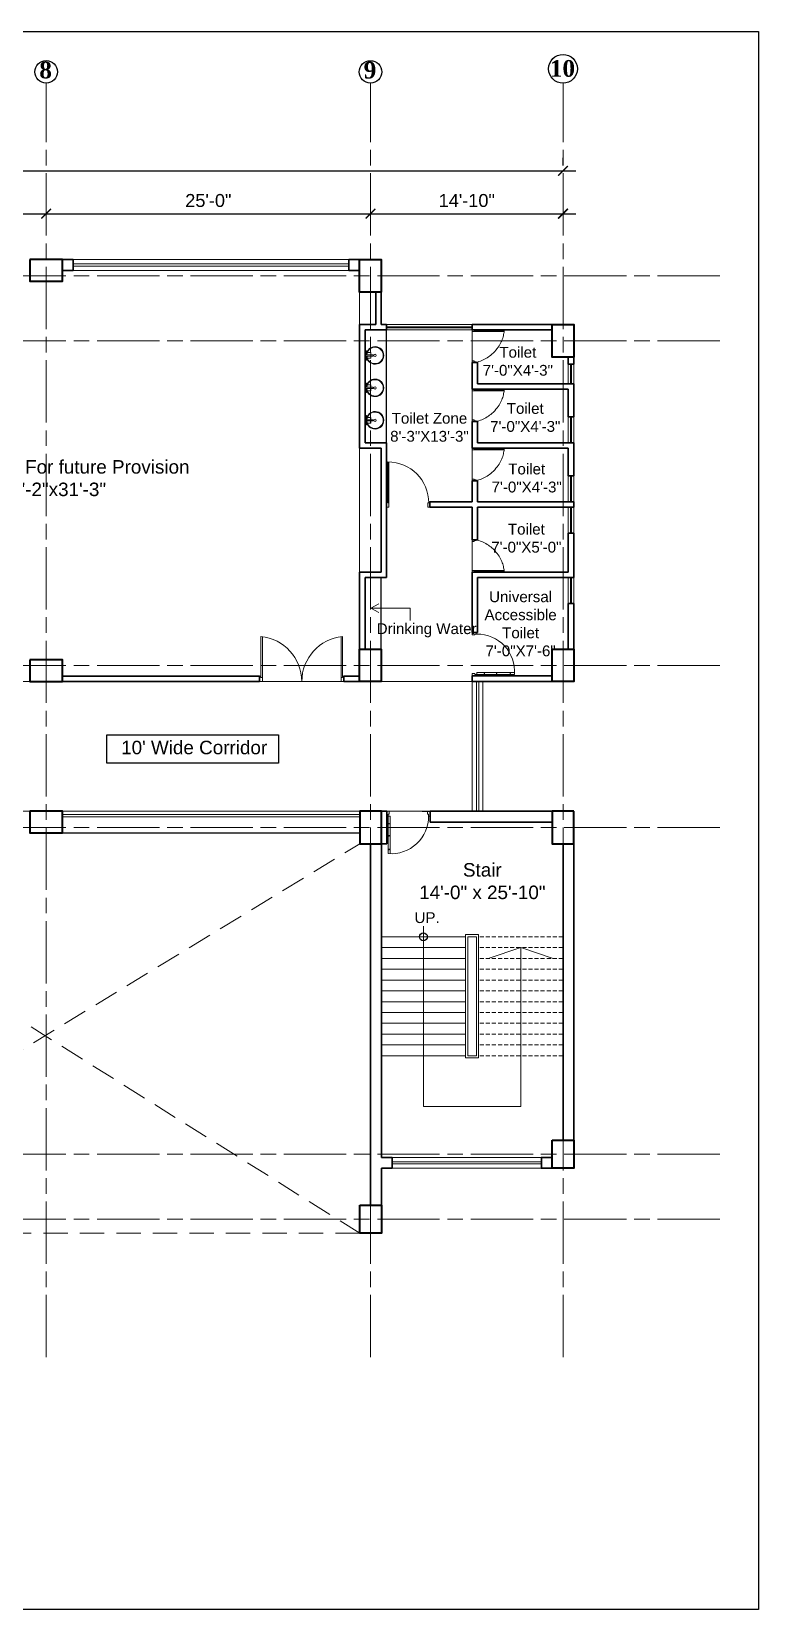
# Model space of a CAD drawing. Header units: inches. Extents: x -12 to 20935469, y -1604 to 24729220.
# Drawn here: x 20865525 to 20866197, y 24707850 to 24709308 of the extents above; entities that cross this region are included whole.
import ezdxf

# ---------------------------------------------------------------- set-up
doc = ezdxf.new("R2010")
doc.units = ezdxf.units.IN
doc.header["$LTSCALE"] = 0.03
doc.header["$MEASUREMENT"] = 0
doc.header["$PDMODE"] = 32
doc.header["$PDSIZE"] = 15
doc.linetypes.add('ACAD_ISO08W100', pattern=[36, 24, -3, 6, -3])
doc.linetypes.add('DASHED2', pattern=[0.375, 0.25, -0.125])
for name, color, linetype, lineweight in [('column', 1, 'Continuous', 40), ('Dim Line', 252, 'Continuous', 13), ('Door', 7, 'Continuous', 18), ('Dot', 253, 'Continuous', 0), ('Gas', 21, 'Continuous', 5), ('Glass Line', 252, 'Continuous', 9), ('Grid Line', 252, 'Continuous', 18), ('Hatch', 253, 'Continuous', 15), ('Main Wall', 7, 'Continuous', 30), ('RAIL', 23, 'Continuous', 13), ('STAIR', 46, 'Continuous', 15), ('TOILET FIXTURE', 142, 'Continuous', 5), ('wind.', 150, 'Continuous', 20)]:
    doc.layers.add(name, color=color, linetype=linetype, lineweight=lineweight)
doc.layers.add('TEXT', color=7, linetype='Continuous')
doc.styles.add('2', font='swisscl.ttf')
doc.styles.add('RomanS', font='arial.ttf', dxfattribs={"height": 12})
doc.styles.get("Standard").update_dxf_attribs({"font": 'timesbd.ttf'})
doc.dimstyles.new('Aec_Arch_I', dxfattribs={"dimscale": 96, "dimtxt": 12, "dimasz": 0.09375, "dimexe": 0.125, "dimexo": 0.125, "dimgap": 0.0625, "dimtad": 1, "dimdec": 0, "dimzin": 3, "dimdsep": 46, "dimlunit": 4, "dimtxsty": 'RomanS', "dimblk1": 'ARCHTICK', "dimblk2": 'ARCHTICK', "dimsah": 1, "dimcen": 0.09375, "dimdle": 0.125, "dimadec": 0, "dimazin": 0, "dimtfac": 0.75, "dimtdec": 0, "dimtmove": 2, "dimatfit": 3, "dimldrblk": 'ARCHTICK', "dimfxl": 1, "dimfrac": 1, "dimtolj": 1, "dimtzin": 0, "dimarcsym": 0})

# ---------------------------------------------------------------- blocks, each defined once
blk = doc.blocks.new('_ArchTick')
at = {"color": 0, "linetype": 'ByBlock', "lineweight": 35, "const_width": 0.15}
blk.add_lwpolyline([(-0.5, -0.5), (0.5, 0.5)], dxfattribs=at)
blk = doc.blocks.new('*D23')
at = {"layer": 'Defpoints', "color": 0, "transparency": 16777216}
for p in [(20832166.8, 24724578.2), (20832473.8, 24724578.2), (20832473.8, 24724578.2)]:
    blk.add_point(p, dxfattribs=at)
at = {"layer": 'Dim Line', "color": 0, "lineweight": -2, "transparency": 16777216}
for p, q in [((20832154.8, 24724578.2), (20832485.8, 24724578.2)), ((20832166.8, 24724566.2), (20832166.8, 24724566.2)), ((20832473.8, 24724566.2), (20832473.8, 24724566.2))]:
    blk.add_line(p, q, dxfattribs=at)
at = {"layer": 'Dim Line', "color": 0, "lineweight": -2, "transparency": 16777216, "xscale": 9, "yscale": 9, "zscale": 9, "rotation": 180}
blk.add_blockref('_ArchTick', (20832166.8, 24724578.2), dxfattribs=at)
at = {"layer": 'Dim Line', "color": 0, "lineweight": -2, "transparency": 16777216, "xscale": 9, "yscale": 9, "zscale": 9}
blk.add_blockref('_ArchTick', (20832473.8, 24724578.2), dxfattribs=at)
at = {"layer": 'Dim Line', "color": 0, "transparency": 16777216, "insert": (20832320.3, 24724590.3), "char_height": 12, "attachment_point": 5, "style": 'RomanS'}
blk.add_mtext('\\A1;25\'-7"', dxfattribs=at)
blk = doc.blocks.new('*D10')
at = {"layer": 'Defpoints', "color": 0, "transparency": 16777216}
for p in [(20832473.8, 24724578.2), (20832773.8, 24724578.2), (20832773.8, 24724578.2)]:
    blk.add_point(p, dxfattribs=at)
at = {"layer": 'Dim Line', "color": 0, "lineweight": -2, "transparency": 16777216}
blk.add_line((20832461.8, 24724578.2), (20832785.8, 24724578.2), dxfattribs=at)
at = {"layer": 'Dim Line', "color": 0, "lineweight": -2, "transparency": 16777216, "xscale": 9, "yscale": 9, "zscale": 9, "rotation": 180}
blk.add_blockref('_ArchTick', (20832473.8, 24724578.2), dxfattribs=at)
at = {"layer": 'Dim Line', "color": 0, "lineweight": -2, "transparency": 16777216, "xscale": 9, "yscale": 9, "zscale": 9}
blk.add_blockref('_ArchTick', (20832773.8, 24724578.2), dxfattribs=at)
at = {"layer": 'Dim Line', "color": 0, "transparency": 16777216, "insert": (20832623.8, 24724590.3), "char_height": 12, "attachment_point": 5, "style": 'RomanS'}
blk.add_mtext('\\A1;25\'-0"', dxfattribs=at)
blk = doc.blocks.new('*D11')
at = {"layer": 'Defpoints', "color": 0, "transparency": 16777216}
for p in [(20832773.8, 24724578.2), (20832951.8, 24724578.2), (20832951.8, 24724578.2)]:
    blk.add_point(p, dxfattribs=at)
at = {"layer": 'Dim Line', "color": 0, "lineweight": -2, "transparency": 16777216}
for p, q in [((20832761.8, 24724578.2), (20832963.8, 24724578.2)), ((20832951.8, 24724566.2), (20832951.8, 24724566.2))]:
    blk.add_line(p, q, dxfattribs=at)
at = {"layer": 'Dim Line', "color": 0, "lineweight": -2, "transparency": 16777216, "xscale": 9, "yscale": 9, "zscale": 9, "rotation": 180}
blk.add_blockref('_ArchTick', (20832773.8, 24724578.2), dxfattribs=at)
at = {"layer": 'Dim Line', "color": 0, "lineweight": -2, "transparency": 16777216, "xscale": 9, "yscale": 9, "zscale": 9}
blk.add_blockref('_ArchTick', (20832951.8, 24724578.2), dxfattribs=at)
at = {"layer": 'Dim Line', "color": 0, "transparency": 16777216, "insert": (20832862.8, 24724590.3), "char_height": 12, "attachment_point": 5, "style": 'RomanS'}
blk.add_mtext('\\A1;14\'-10"', dxfattribs=at)
blk = doc.blocks.new('*D13')
at = {"layer": 'Defpoints', "color": 0, "transparency": 16777216}
for p in [(20830948.3, 24724610.7), (20832951.8, 24724617.8), (20832951.8, 24724610.7)]:
    blk.add_point(p, dxfattribs=at)
at = {"layer": 'Dim Line', "color": 0, "lineweight": -2, "transparency": 16777216}
for p, q in [((20830948.3, 24724622.7), (20830948.3, 24724629.8)), ((20832951.8, 24724622.7), (20832951.8, 24724629.8)), ((20830936.3, 24724617.8), (20832963.8, 24724617.8))]:
    blk.add_line(p, q, dxfattribs=at)
at = {"layer": 'Dim Line', "color": 0, "lineweight": -2, "transparency": 16777216, "xscale": 9, "yscale": 9, "zscale": 9, "rotation": 180}
blk.add_blockref('_ArchTick', (20830948.3, 24724617.8), dxfattribs=at)
at = {"layer": 'Dim Line', "color": 0, "lineweight": -2, "transparency": 16777216, "xscale": 9, "yscale": 9, "zscale": 9}
blk.add_blockref('_ArchTick', (20832951.8, 24724617.8), dxfattribs=at)
at = {"layer": 'Dim Line', "color": 0, "transparency": 16777216, "insert": (20831950, 24724629.9), "char_height": 12, "attachment_point": 5, "style": 'RomanS'}
blk.add_mtext('\\A1;166\'-11"', dxfattribs=at)
blk = doc.blocks.new('Door_45')
at = {"layer": 'Door'}
for p, q in [((1.5, 5), (1.5, 44)), ((1.5, 40), (2.2, 40)), ((2.2, 40), (2.2, 39.5)), ((2.2, 39.5), (2.7, 39.5)), ((2.7, 39.5), (2.7, 40)), ((2.7, 40), (3.5, 40)), ((3.5, 44), (3.5, 5)), ((1.5, 25.8), (2.2, 25.8)), ((2.2, 25.8), (2.2, 25.3)), ((2.2, 25.3), (2.7, 25.3)), ((2.7, 25.8), (3.5, 25.8)), ((2.7, 25.3), (2.7, 25.8)), ((0, 0), (0, 5)), ((0, 5), (1.5, 5)), ((1.5, 12.6), (2.2, 12.6)), ((3.5, 5), (1.5, 5)), ((1.5, 5), (1.5, 3)), ((1.5, 3), (2.5, 3)), ((2.2, 12.6), (2.2, 13.1)), ((2.2, 13.1), (2.7, 13.1)), ((2.5, 3), (2.5, 0)), ((2.7, 13.1), (2.7, 12.6)), ((2.7, 12.6), (3.5, 12.6)), ((42.5, 3), (42.5, 0)), ((43.5, 3), (42.5, 3)), ((45, 5), (43.5, 5)), ((43.5, 5), (43.5, 3)), ((45, 0), (45, 5)), ((2.5, 0), (0, 0)), ((42.5, 0), (45, 0))]:
    blk.add_line(p, q, dxfattribs=at)
blk.add_arc((4.7, 5.3), 38.8, 359.6233, 94.6685, dxfattribs=at)
blk = doc.blocks.new('sssss-flat-876')
at = {"layer": 'Door', "linetype": 'Continuous', "ltscale": 3}
blk.add_line((3666.5, 84027.2), (3666.5, 84055.7), dxfattribs=at)
at = {"layer": 'Door', "linetype": 'Continuous', "ltscale": 3, "extrusion": (-7.21527e-09, -3.35624e-18, 1), "elevation": 0}
for points in [[(3666.5, 84057.2), (3666.5, 84055.7), (3668.4, 84055.7), (3668.4, 84056.5), (3670.2, 84056.5), (3670.2, 84057.2)], [(3668.4, 84055.7), (3696.2, 84055.7), (3696.2, 84056.5), (3668.4, 84056.5)]]:
    blk.add_lwpolyline(points, close=True, dxfattribs=at)
at = {"layer": 'Door', "linetype": 'Continuous', "ltscale": 3, "flags": 128}
blk.add_lwpolyline([(3670.2, 84027.2, 0.04096), (3675.5, 84028.9, 0.082496), (3684.9, 84034.8, 0.052187), (3689.7, 84040, 0.043988), (3692.9, 84045, 0.036571), (3694.8, 84049.6, 0.034751), (3695.9, 84054.2, 0.011435), (3696.2, 84055.7)], format="xyb", dxfattribs=at)
at = {"layer": 'Door', "linetype": 'Continuous', "ltscale": 3}
blk.add_lwpolyline([(3666.5, 84027.2), (3666.5, 84028.7), (3668.4, 84028.7), (3668.4, 84027.9), (3670.2, 84027.9), (3670.2, 84027.2)], close=True, dxfattribs=at)
blk = doc.blocks.new('7-flat-72')
at = {"layer": 'Glass Line', "color": 8, "ltscale": 20}
for p, q in [((-64478.7, 376960.5), (-64480.3, 376960.5)), ((-64480.3, 376959.5), (-64480.3, 376960.5)), ((-64480.3, 376959.5), (-64480.3, 376960.5)), ((-64478.7, 376959.5), (-64480.3, 376959.5)), ((-64480.3, 376959.1), (-64480.3, 376959.4)), ((-64478.7, 376959.4), (-64480.3, 376959.4)), ((-64478.7, 376959.1), (-64480.3, 376959.1)), ((-64480.2, 376959.4), (-64480.2, 376959.5)), ((-64480.1, 376959.5), (-64480.1, 376960.5)), ((-64479.9, 376959.5), (-64479.9, 376960.5)), ((-64479.5, 376959.5), (-64479.5, 376960.5)), ((-64479.1, 376959.5), (-64479.1, 376960.5)), ((-64478.9, 376959.5), (-64478.9, 376960.5)), ((-64478.9, 376959.4), (-64478.9, 376959.5)), ((-64478.8, 376959.5), (-64478.8, 376960.5)), ((-64478.7, 376959.5), (-64478.7, 376960.5)), ((-64478.7, 376959.1), (-64478.7, 376959.4)), ((-64475.1, 376959.4), (-64476.9, 376959.4)), ((-64476.9, 376959.1), (-64476.9, 376959.4)), ((-64475.1, 376959.1), (-64476.9, 376959.1)), ((-64476.6, 376959.4), (-64476.6, 376966.6)), ((-64475.5, 376966.6), (-64476.6, 376966.6)), ((-64475.5, 376959.4), (-64475.5, 376966.6)), ((-64475.1, 376959.1), (-64475.1, 376959.4)), ((-64473.3, 376960.5), (-64471.7, 376960.5)), ((-64473.3, 376959.5), (-64473.3, 376960.5)), ((-64473.3, 376959.5), (-64473.3, 376960.5)), ((-64473.3, 376959.5), (-64471.7, 376959.5)), ((-64473.3, 376959.1), (-64473.3, 376959.4)), ((-64473.3, 376959.4), (-64471.7, 376959.4)), ((-64473.3, 376959.1), (-64471.7, 376959.1)), ((-64473.1, 376959.5), (-64473.1, 376960.5)), ((-64473.1, 376959.4), (-64473.1, 376959.5)), ((-64472.9, 376959.5), (-64472.9, 376960.5)), ((-64472.5, 376959.5), (-64472.5, 376960.5)), ((-64472.1, 376959.5), (-64472.1, 376960.5)), ((-64471.9, 376959.5), (-64471.9, 376960.5)), ((-64471.9, 376959.4), (-64471.9, 376959.5)), ((-64471.8, 376959.5), (-64471.8, 376960.5)), ((-64471.7, 376959.5), (-64471.7, 376960.5)), ((-64471.7, 376959.1), (-64471.7, 376959.4))]:
    blk.add_line(p, q, dxfattribs=at)
blk.add_circle((-64476, 376968.4, 0), 1.08, dxfattribs=at)
for radius, start, end in [(8.1, 273.8334, 266.1883), (7.55, 274.115, 265.9068)]:
    blk.add_arc((-64476, 376968.4, 0), radius, start, end, dxfattribs=at)
blk = doc.blocks.new('SFSFSFS-flat-72')
at = {"layer": 'TOILET FIXTURE', "ltscale": 0.2}
blk.add_lwpolyline([(-3918.5, -3608.1), (-3918.5, -3602.7), (-3923.9, -3602.7), (-3923.9, -3608.1)], close=True, dxfattribs=at)
at = {"layer": 'TOILET FIXTURE', "ltscale": 20}
blk.add_blockref('7-flat-72', (60554.8, -380567.2), dxfattribs=at)
blk = doc.blocks.new('$D40')
at = {"layer": 'Door'}
for p, q in [((1, 4), (1, 42)), ((2, 0), (2, 42)), ((1, 5), (0, 5)), ((2, 0), (0, 0)), ((2, 4), (1, 4)), ((39, 4), (38, 4)), ((38, 4), (38, 0)), ((40, 0), (38, 0)), ((40, 5), (39, 5)), ((39, 5), (39, 4))]:
    blk.add_line(p, q, dxfattribs=at)
blk.add_arc((1, 4), 38, 0, 90, dxfattribs=at)
blk = doc.blocks.new('fff')
at = {"layer": 'Grid Line', "color": 252, "linetype": 'ACAD_ISO08W100', "lineweight": 9, "ltscale": 80, "true_color": 0x939598}
for p, q in [((20832473.8, 24723521.1), (20832473.8, 24724698.8)), ((20832773.8, 24723521.1), (20832773.8, 24724698.8)), ((20832951.8, 24723521.1), (20832951.8, 24724698.8)), ((20833096.9, 24724520.6), (20830726.1, 24724520.6)), ((20833096.9, 24724460.6), (20830726.1, 24724460.6)), ((20833096.9, 24724160.7), (20830726.1, 24724160.7)), ((20833096.9, 24724010.7), (20830726.1, 24724010.7)), ((20833096.9, 24723708.7), (20830726.1, 24723708.7)), ((20833096.9, 24723648.8), (20830726.1, 24723648.8))]:
    blk.add_line(p, q, dxfattribs=at)
at = {"layer": 'Dim Line'}
for base, p1, p2, picture, middle in [((20832951.7523, 24724617.8128), (20830948.3088, 24724610.7482), (20832951.7523, 24724610.7482), '*D13', (20831950.0306, 24724629.9397)), ((20832473.8, 24724578.2), (20832166.8, 24724578.2), (20832473.8, 24724578.2), '*D23', (20832320.3, 24724590.3)), ((20832773.8, 24724578.2), (20832473.8, 24724578.2), (20832773.8, 24724578.2), '*D10', (20832623.8, 24724590.3)), ((20832951.8, 24724578.2), (20832773.8, 24724578.2), (20832951.8, 24724578.2), '*D11', (20832862.8, 24724590.3))]:
    dim = blk.add_linear_dim(base=base, p1=p1, p2=p2, dimstyle='Aec_Arch_I', dxfattribs=at)
    dim.commit()
    dim.dimension.update_dxf_attribs({"geometry": picture, "text_midpoint": middle})

msp = doc.modelspace()

# ---------------------------------------------------------------- linework, layer by layer
for p, q in [((20866025.9, 24709037.4), (20866025.9, 24709037.4)), ((20865852.9, 24708928.1), (20865852.9, 24709032.4)), ((20865847.9, 24708737.5), (20865847.9, 24708803.5)), ((20865936.9, 24708712.7), (20865931.9, 24708712.7)), ((20865885.8, 24708587.5), (20865988, 24708587.5)), ((20865553, 24708567.5), (20865828, 24708567.5))]:
    msp.add_line(p, q)
msp.add_lwpolyline([(20865753, 24708632), (20865594, 24708632), (20865594, 24708658.1), (20865753, 24708658.1)], close=True)
msp.add_circle((20865886.9, 24708471.5), 3.61)
at = {"layer": 'column', "lineweight": 40, "ltscale": 20}
for points in [[(20865523, 24709097.4), (20865523, 24709077.4), (20865553, 24709077.4), (20865553, 24709097.4)], [(20865827.9, 24709097.4), (20865847.9, 24709097.4), (20865847.9, 24709067.4), (20865827.9, 24709067.4)], [(20866005.9, 24709037.4), (20866025.9, 24709037.4), (20866025.9, 24709007.4), (20866005.9, 24709007.4)], [(20865523, 24708727.5), (20865523, 24708707.5), (20865553, 24708707.5), (20865553, 24708727.5)], [(20865827.9, 24708737.5), (20865847.9, 24708737.5), (20865847.9, 24708707.5), (20865827.9, 24708707.5)], [(20866005.9, 24708737.5), (20866025.9, 24708737.5), (20866025.9, 24708707.5), (20866005.9, 24708707.5)], [(20865523, 24708587.5), (20865523, 24708567.5), (20865553, 24708567.5), (20865553, 24708587.5)], [(20865848, 24708587.5), (20865828, 24708587.5), (20865828, 24708557.5), (20865848, 24708557.5)], [(20866026, 24708587.5), (20866006, 24708587.5), (20866006, 24708557.5), (20866026, 24708557.5)], [(20866006, 24708283.5), (20866026, 24708283.5), (20866026, 24708257.5), (20866006, 24708257.5)], [(20865828, 24708223.5), (20865848, 24708223.5), (20865848, 24708197.5), (20865828, 24708197.5)]]:
    msp.add_lwpolyline(points, close=True, dxfattribs=at)
at = {"layer": 'Defpoints'}
msp.add_lwpolyline([(20863757.9, 24709308.2), (20866196.7, 24709308.2), (20866196.7, 24707849.7), (20863757.9, 24707849.7)], close=True, dxfattribs=at)
at = {"layer": 'Door'}
for p, q in [((20865736.7, 24708711.2), (20865736.7, 24708749.1)), ((20865738, 24708707.5), (20865738, 24708749.1)), ((20865810.8, 24708707.5), (20865810.8, 24708749.1)), ((20865812.1, 24708711.2), (20865812.1, 24708749.1)), ((20865736.7, 24708712.5), (20865735.4, 24708712.5)), ((20865738, 24708707.5), (20865735.4, 24708707.5)), ((20865738, 24708711.2), (20865736.7, 24708711.2)), ((20865810.8, 24708711.2), (20865812.1, 24708711.2)), ((20865810.8, 24708707.5), (20865813.4, 24708707.5)), ((20865812.1, 24708712.5), (20865813.4, 24708712.5))]:
    msp.add_line(p, q, dxfattribs=at)
for centre, start, end in [((20865732.1, 24708707.1), 0.5906, 83.7783), ((20865816.7, 24708707.1), 96.2217, 179.4094)]:
    msp.add_arc(centre, 42.3, start, end, dxfattribs=at)
at = {"layer": 'Dot', "color": 0, "linetype": 'DASHED2', "lineweight": 20, "ltscale": 3000}
for p, q in [((20865238.1, 24708567.5), (20865828, 24708197.5)), ((20865238.1, 24708197.5), (20865828, 24708557.5)), ((20865828, 24708197.5), (20865238.1, 24708197.5))]:
    msp.add_line(p, q, dxfattribs=at)
at = {"layer": 'Gas', "color": 0, "lineweight": 5}
for points in [[(20865925.9, 24708473.5), (20865937.9, 24708473.5), (20865937.9, 24708359.5), (20865925.9, 24708359.5)], [(20865927.9, 24708471.5), (20865935.9, 24708471.5), (20865935.9, 24708361.5), (20865927.9, 24708361.5)]]:
    msp.add_lwpolyline(points, close=True, dxfattribs=at)
at = {"layer": 'Hatch', "lineweight": 5}
for p, q in [((20865827.9, 24709037.4), (20865827.9, 24709067.3)), ((20865827.9, 24708808.5), (20865827.9, 24708923.1))]:
    msp.add_line(p, q, dxfattribs=at)
at = {"layer": 'Main Wall', "lineweight": 30}
for p, q in [((20865817.9, 24709097.4), (20865827.9, 24709097.4)), ((20865817.9, 24709087.4), (20865817.9, 24709097.4)), ((20865827.9, 24709087.4), (20865817.9, 24709087.4)), ((20865842.9, 24709037.4), (20865842.9, 24709067.4)), ((20865847.9, 24709037.4), (20865847.9, 24709067.4)), ((20865827.9, 24708923.1), (20865827.9, 24709037.4)), ((20865842.9, 24709037.4), (20865827.9, 24709037.4)), ((20865852.9, 24709037.4), (20865847.9, 24709037.4)), ((20865852.9, 24709032.4), (20865852.9, 24709037.4)), ((20866005.9, 24709037.4), (20865931.9, 24709037.4)), ((20865931.9, 24709032.4), (20865931.9, 24709037.4)), ((20865832.9, 24708928.1), (20865832.9, 24709032.4)), ((20865852.9, 24709032.4), (20865832.9, 24709032.4)), ((20866005.9, 24709032.4), (20865931.9, 24709032.4)), ((20866025.9, 24709000.7), (20866025.9, 24709007.4)), ((20865936.9, 24709002.4), (20865931.9, 24709002.4)), ((20865936.9, 24709002.4), (20865936.9, 24708982.7)), ((20865931.9, 24708977.7), (20866020.9, 24708977.7)), ((20865936.9, 24708982.7), (20866025.9, 24708982.7)), ((20866025.9, 24708952.1), (20866025.9, 24708982.7)), ((20865931.9, 24708947.7), (20865936.9, 24708947.7)), ((20865936.9, 24708947.7), (20865936.9, 24708928.1)), ((20865847.9, 24708923.1), (20865827.9, 24708923.1)), ((20865852.9, 24708928.1), (20865832.9, 24708928.1)), ((20865847.9, 24708808.5), (20865847.9, 24708923.1)), ((20865852.9, 24708873.5), (20865852.9, 24708928.1)), ((20865931.9, 24708923.1), (20866020.9, 24708923.1)), ((20865936.9, 24708928.1), (20866025.9, 24708928.1)), ((20866020.9, 24708923.1), (20866020.9, 24708897.5)), ((20866025.9, 24708897.5), (20866025.9, 24708928.1)), ((20865931.9, 24708893.1), (20865936.9, 24708893.1)), ((20866025.9, 24708897.5), (20866020.9, 24708897.5)), ((20865852.9, 24708803.5), (20865852.9, 24708873.5)), ((20865892.9, 24708868.5), (20865892.9, 24708873.5)), ((20866025.9, 24708873.5), (20865936.9, 24708873.5)), ((20866025.9, 24708868.5), (20866025.9, 24708873.5)), ((20865892.9, 24708868.5), (20865931.9, 24708868.5)), ((20865931.9, 24708838.5), (20865931.9, 24708868.5)), ((20865936.9, 24708868.5), (20866025.9, 24708868.5)), ((20865936.9, 24708838.5), (20865936.9, 24708868.5)), ((20866020.9, 24708844.5), (20866025.9, 24708844.5)), ((20866020.9, 24708844.5), (20866020.9, 24708808.5)), ((20866025.9, 24708803.5), (20866025.9, 24708844.5)), ((20865931.9, 24708838.5), (20865936.9, 24708838.5)), ((20865827.9, 24708737.5), (20865827.9, 24708808.5)), ((20865847.9, 24708808.5), (20865827.9, 24708808.5)), ((20865832.9, 24708737.5), (20865832.9, 24708803.5)), ((20865852.9, 24708803.5), (20865832.9, 24708803.5)), ((20865931.9, 24708752.7), (20865931.9, 24708808.5)), ((20865931.9, 24708808.5), (20866020.9, 24708808.5)), ((20865936.9, 24708752.7), (20865936.9, 24708803.5)), ((20865936.9, 24708803.5), (20866025.9, 24708803.5)), ((20866020.9, 24708779.5), (20866020.9, 24708737.5)), ((20866020.9, 24708779.5), (20866025.9, 24708779.5)), ((20866025.9, 24708737.5), (20866025.9, 24708779.5)), ((20865931.9, 24708752.7), (20865936.9, 24708752.7)), ((20865931.9, 24708712.7), (20866005.9, 24708712.7)), ((20865931.9, 24708712.7), (20865931.9, 24708707.6)), ((20865735.4, 24708712.5), (20865553, 24708712.5)), ((20865735.4, 24708707.5), (20865553, 24708707.5)), ((20865735.4, 24708707.5), (20865735.4, 24708712.5)), ((20865827.9, 24708712.5), (20865813.4, 24708712.5)), ((20865813.4, 24708707.5), (20865813.4, 24708712.5)), ((20865828, 24708707.5), (20865813.4, 24708707.5)), ((20865931.9, 24708707.6), (20866005.9, 24708707.6)), ((20865838, 24708587.5), (20865848, 24708587.5)), ((20865853, 24708587.5), (20865848, 24708587.5)), ((20865853, 24708557.5), (20865853, 24708587.5)), ((20865893, 24708587.5), (20866006, 24708587.5)), ((20865893, 24708587.5), (20865893, 24708577.5)), ((20865893, 24708577.5), (20866006, 24708577.5)), ((20865838, 24708223.5), (20865838, 24708557.5)), ((20865848, 24708267.6), (20865848, 24708557.5)), ((20865848, 24708557.5), (20865853, 24708557.5)), ((20866016, 24708557.5), (20866016, 24708283.5)), ((20866026, 24708557.5), (20866026, 24708283.5)), ((20865858, 24708267.6), (20865858, 24708257.6)), ((20865848, 24708223.5), (20865848, 24708257.6))]:
    msp.add_line(p, q, dxfattribs=at)
for points in [[(20865552.9, 24709097.4), (20865562.9, 24709097.4), (20865562.9, 24709087.4), (20865552.9, 24709087.4)], [(20866020.9, 24709007.4), (20866020.9, 24709000.7)], [(20865931.9, 24709002.4), (20865931.9, 24708977.7)], [(20866020.9, 24709000.7), (20866025.9, 24709000.7)], [(20866020.9, 24708977.7), (20866020.9, 24708952.1)], [(20865931.9, 24708947.7), (20865931.9, 24708923.1)], [(20866020.9, 24708952.1), (20866025.9, 24708952.1)], [(20865931.9, 24708893.1), (20865931.9, 24708873.5)], [(20865936.9, 24708893.1), (20865936.9, 24708873.5)], [(20865931.9, 24708873.5), (20865892.9, 24708873.5)], [(20865848, 24708267.6), (20865858, 24708267.6)], [(20866006, 24708257.6), (20865996, 24708257.6), (20865996, 24708267.6), (20866006, 24708267.6)], [(20865858, 24708257.6), (20865848, 24708257.6)]]:
    msp.add_lwpolyline(points, dxfattribs=at)
at = {"layer": 'RAIL', "lineweight": 9}
for p, q in [((20865886.9, 24708481.2), (20865886.9, 24708314.5)), ((20865847.9, 24708451.5), (20865925.9, 24708451.5)), ((20865946.9, 24708451.5), (20865976.9, 24708461.5)), ((20865976.9, 24708314.5), (20865976.9, 24708461.5)), ((20865976.9, 24708461.5), (20866006.9, 24708451.5)), ((20865886.9, 24708314.5), (20865976.9, 24708314.5))]:
    msp.add_line(p, q, dxfattribs=at)
at = {"layer": 'STAIR', "color": 253, "lineweight": 5}
for p, q in [((20865838.3, 24708775.2), (20865845.6, 24708779.2)), ((20865838.3, 24708775.2), (20865874.5, 24708775.2)), ((20865838.3, 24708775.2), (20865845.6, 24708771.2)), ((20865874.5, 24708775.2), (20865874.5, 24708764))]:
    msp.add_line(p, q, dxfattribs=at)
at = {"layer": 'STAIR', "color": 32, "lineweight": 5}
for p, q in [((20865925.9, 24708471.5), (20865847.9, 24708471.5)), ((20865925.9, 24708461.5), (20865847.9, 24708461.5)), ((20865907.9, 24708451.5), (20865847.9, 24708451.5)), ((20865925.9, 24708441.5), (20865847.9, 24708441.5)), ((20865925.9, 24708431.5), (20865847.9, 24708431.5)), ((20865925.9, 24708421.5), (20865847.9, 24708421.5)), ((20865925.9, 24708411.5), (20865847.9, 24708411.5)), ((20865925.9, 24708401.5), (20865847.9, 24708401.5)), ((20865925.9, 24708391.5), (20865847.9, 24708391.5)), ((20865925.9, 24708381.5), (20865847.9, 24708381.5)), ((20865925.9, 24708371.5), (20865847.9, 24708371.5)), ((20865925.9, 24708361.5), (20865847.9, 24708361.5))]:
    msp.add_line(p, q, dxfattribs=at)
at = {"layer": 'STAIR', "color": 32, "linetype": 'DASHED2', "lineweight": 5, "ltscale": 500}
for p, q in [((20866015.9, 24708471.5), (20865937.9, 24708471.5)), ((20866015.9, 24708461.5), (20865937.9, 24708461.5)), ((20866015.9, 24708451.5), (20865937.9, 24708451.5)), ((20866015.9, 24708441.5), (20865937.9, 24708441.5)), ((20866015.9, 24708431.5), (20865937.9, 24708431.5)), ((20866015.9, 24708421.5), (20865937.9, 24708421.5)), ((20866015.9, 24708411.5), (20865937.9, 24708411.5)), ((20866015.9, 24708401.5), (20865937.9, 24708401.5)), ((20866015.9, 24708391.5), (20865937.9, 24708391.5)), ((20866015.9, 24708381.5), (20865937.9, 24708381.5)), ((20866015.9, 24708371.5), (20865937.9, 24708371.5)), ((20866015.9, 24708361.5), (20865937.9, 24708361.5))]:
    msp.add_line(p, q, dxfattribs=at)
at = {"layer": 'TEXT'}
for centre, radius in [((20866016, 24709273.8), 13.3), ((20865538, 24709271), 10.4), ((20865838, 24709270.9), 10.4)]:
    msp.add_circle(centre, radius, dxfattribs=at)
at = {"layer": 'wind.', "lineweight": 5}
for p, q in [((20865562.9, 24709097.4), (20865817.9, 24709097.4)), ((20865562.9, 24709093.4), (20865817.9, 24709093.5)), ((20865562.9, 24709091.4), (20865817.9, 24709091.5)), ((20865562.9, 24709087.4), (20865817.9, 24709087.4)), ((20865931.9, 24709037.4), (20865852.9, 24709037.4)), ((20865931.9, 24709035.4), (20865852.9, 24709035.4)), ((20865931.9, 24709034.4), (20865852.9, 24709034.4)), ((20865931.9, 24709032.4), (20865852.9, 24709032.4)), ((20866020.9, 24708982.7), (20866020.9, 24709000.7)), ((20866022.9, 24708982.7), (20866022.9, 24709000.7)), ((20866023.9, 24708982.7), (20866023.9, 24709000.7)), ((20866025.9, 24708982.7), (20866025.9, 24709000.7)), ((20866020.9, 24708928.1), (20866020.9, 24708952.1)), ((20866022.9, 24708928.1), (20866022.9, 24708952.1)), ((20866023.9, 24708928.1), (20866023.9, 24708952.1)), ((20866025.9, 24708928.1), (20866025.9, 24708952.1)), ((20866020.9, 24708873.5), (20866020.9, 24708897.5)), ((20866022.9, 24708873.5), (20866022.9, 24708897.5)), ((20866023.9, 24708873.5), (20866023.9, 24708897.5)), ((20866025.9, 24708873.5), (20866025.9, 24708897.5)), ((20866020.9, 24708844.5), (20866020.9, 24708868.5)), ((20866022.9, 24708844.5), (20866022.9, 24708868.5)), ((20866023.9, 24708844.5), (20866023.9, 24708868.5)), ((20866025.9, 24708844.5), (20866025.9, 24708868.5)), ((20866020.9, 24708779.5), (20866020.9, 24708803.5)), ((20866022.9, 24708779.5), (20866022.9, 24708803.5)), ((20866023.9, 24708779.5), (20866023.9, 24708803.5)), ((20866025.9, 24708779.5), (20866025.9, 24708803.5)), ((20865932, 24708587.5), (20865932, 24708707.6)), ((20865936, 24708587.5), (20865936, 24708707.6)), ((20865938, 24708587.5), (20865938, 24708707.6)), ((20865942, 24708587.5), (20865942, 24708707.6)), ((20865553, 24708584.5), (20865828, 24708584.5)), ((20865553, 24708582.5), (20865828, 24708582.5)), ((20865996, 24708267.6), (20865858, 24708267.6)), ((20865996, 24708263.6), (20865858, 24708263.6)), ((20865996, 24708261.6), (20865858, 24708261.6)), ((20865996, 24708257.6), (20865858, 24708257.6))]:
    msp.add_line(p, q, dxfattribs=at)
msp.add_lwpolyline([(20864096.5, 24708587.5), (20864096.5, 24708707.8), (20864918.4, 24708707.5), (20864918.4, 24709022.4), (20865098, 24709022.5), (20865098, 24708707.5), (20865931.9, 24708707.5), (20865931.9, 24708587.5), (20865221.1, 24708587.5), (20865221.1, 24708446.3), (20864918.4, 24708446.3), (20864918.4, 24708587.5)], close=True, dxfattribs=at)

# ---------------------------------------------------------------- block references
msp.add_blockref('fff', (33064.2, -15438.3))
at = {"layer": 'Door', "ltscale": 20}
for p in [(20862265.4, 24624975.2), (20862265.4, 24624920.5), (20862265.4, 24624865.9)]:
    msp.add_blockref('sssss-flat-876', p, dxfattribs=at)
at = {"layer": 'Door'}
msp.add_blockref('$D40', (20865852.9, 24708868.5), dxfattribs=at)
at = {"layer": 'Door', "ltscale": 20, "xscale": -1, "rotation": 180}
msp.add_blockref('sssss-flat-876', (20862265.4, 24792865.7), dxfattribs=at)
at = {"layer": 'Door', "color": 250, "ltscale": 20, "xscale": -0.8888888888759539, "yscale": 0.8888888888759539, "zscale": 0.8888888888759539}
for p, rotation in [((20865931.9, 24708712.7), 270), ((20865853, 24708587.5), 180)]:
    msp.add_blockref('Door_45', p, dxfattribs=dict(at, rotation=rotation))
at = {"layer": 'TOILET FIXTURE', "ltscale": 20, "xscale": -1, "rotation": 270}
for p in [(20869441, 24712930.1), (20869441, 24712900.1), (20869441, 24712870.1)]:
    msp.add_blockref('SFSFSFS-flat-72', p, dxfattribs=at)

# ---------------------------------------------------------------- texts
at = {"layer": 'TEXT', "char_height": 15.44, "width": 227.458, "attachment_point": 8, "rotation": 0}
for s, insert in [('\\A1;10', (20866015.5, 24709266.2)), ('\\A1;8', (20865537.5, 24709264.7)), ('\\A1;9', (20865837.5, 24709264.6))]:
    msp.add_mtext(s, dxfattribs=dict(at, insert=insert))
at = {"layer": 'TEXT', "color": 30, "lineweight": 5, "ltscale": 20, "attachment_point": 2, "style": '2'}
for s, width, gutter_width, insert, char_height in [('{\\fArial|b0|i0|c0|p34;\\C0;Toilet \\P7\'-0"X4\'-3"}', 104.76, 0.5, (20865974.2, 24709016.8), 10), ('{\\fArial|b0|i0|c0|p34;\\C0;Toilet \\P7\'-0"X4\'-3"}', 104.76, 0.5, (20865981.1, 24708964.9), 10), ('{\\fArial|b0|i0|c0|p34;\\C0;Toilet Zone\\P8\'-3"X13\'-3"}', 104.76, 0.5, (20865892.5, 24708955.8), 10), ('\\pxsm1;{\\fArial|b0|i0|c0|p34;\\C0;Class Room For future Provision\\P49\'-2"x31\'-3"}', 289.483, 0.5, (20865544.7, 24708912.1), 12.476), ('{\\fArial|b0|i0|c0|p34;\\C0;Toilet \\P7\'-0"X4\'-3"}', 104.76, 0.5, (20865982.4, 24708908.9), 10), ('{\\fArial|b0|i0|c0|p34;\\C0;Toilet \\P7\'-0"X5\'-0"}', 104.76, 0.5, (20865982.1, 24708853.3), 10), ('{\\fArial|b0|i0|c0|p34;\\C0;Universal Accessible Toilet\\P7\'-0"X7\'-6"}', 88.036, 0.35, (20865976.8, 24708790.8), 10), ('\\pxsm1;{\\fArial|b0|i0|c0|p34;\\C0;Drinking Water }', 88.563, 0.282, (20865889.9, 24708761.3), 10), ("\\pxsm1,qc;{\\fArial|b0|i0|c0|p34;\\C0;10' Wide Corridor}", 227.89, 0.75, (20865674.9, 24708652.7), 12.476), ('\\pxsm1;{\\fArial|b0|i0|c0|p34;\\C0;Stair\\P14\'-0" x 25\'-10"  }', 209.176, 0.282, (20865941.4, 24708539.6), 12.476), ('{\\fArial|b0|i0|c0|p34;\\C0;UP.}', 104.76, 0.5, (20865890.3, 24708494.2), 10)]:
    msp.add_mtext_dynamic_manual_height_columns(s, width=width, gutter_width=gutter_width, heights=[0], dxfattribs=dict(at, insert=insert, char_height=char_height))

doc.saveas('drawing.dxf')
